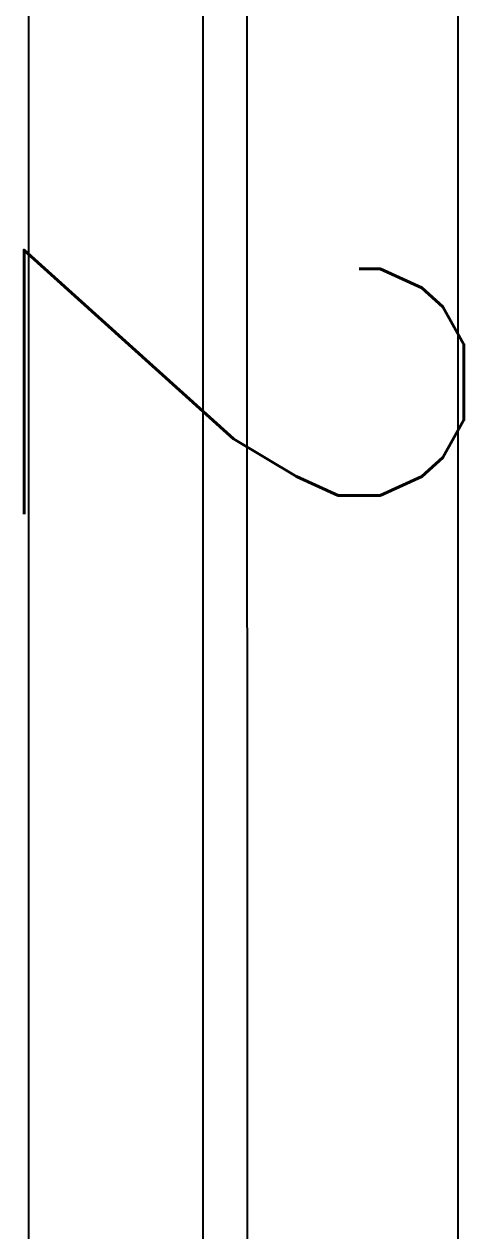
# Model space of a CAD drawing. Header units: inches. Extents: x 567429 to 582707, y 126347 to 133675.
# Drawn here: x 581850.56 to 581860.22, y 129189.14 to 129215.63 of the extents above; entities that cross this region are included whole.
import ezdxf

# ---------------------------------------------------------------- set-up
doc = ezdxf.new("R2010")
doc.units = ezdxf.units.IN
doc.header["$MEASUREMENT"] = 0
doc.layers.add('BORD', color=3, linetype='Continuous')
doc.layers.add('mobl', color=11, linetype='Continuous')
doc.styles.add('ROMANS', font='romans.shx')

# ---------------------------------------------------------------- blocks, each defined once
blk = doc.blocks.new('BOARD1')
at = {"layer": 'BORD'}
for p, q in [((-33.516, 0), (33.516, 0)), ((33.516, -10.387), (-33.516, -10.387))]:
    blk.add_line(p, q, dxfattribs=at)
at = {"layer": 'BORD', "color": 3}
blk.add_line((-30.192, -5.106), (29.101, -5.106), dxfattribs=at)
at = {"layer": 'BORD', "color": 2, "style": 'ROMANS'}
blk.add_text('2', height=10.644, dxfattribs=at).set_placement((-8.721, -10.5))

msp = doc.modelspace()

# ---------------------------------------------------------------- linework, layer by layer
at = {"layer": 'mobl', "color": 15}
msp.add_line((581854.486, 129239.203), (581854.486, 129149.203), dxfattribs=at)

# ---------------------------------------------------------------- block references
at = {"layer": 'BORD', "ltscale": 5, "xscale": 0.9077507259660533, "yscale": 0.9077507259660533, "zscale": 0.9077507259660533, "rotation": 270.0028855839087}
msp.add_blockref('BOARD1', (581860.09, 129203.999), dxfattribs=at)

doc.saveas('drawing.dxf')
